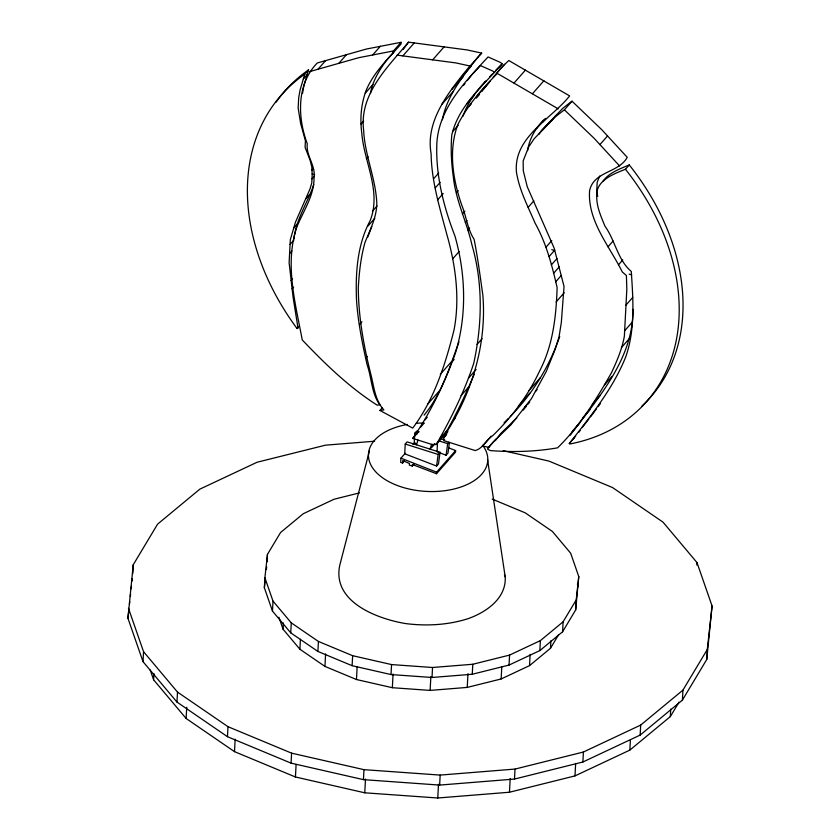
<?xml version="1.0" encoding="UTF-8"?>
<svg xmlns="http://www.w3.org/2000/svg" width="840" height="840" viewBox="0 0 840 840"><rect width="100%" height="100%" fill="white"/><g stroke="black" fill="none" stroke-linecap="round" stroke-linejoin="round"><path stroke-width="1.26" d="M503.213 450.671L548.919 461.087L612.528 487.546L663.023 522.155L696.98 562.558L712.068 605.986L706.755 659.484L682.405 700.109L640.164 735.084L582.887 762.006L514.5 779.058L439.645 785.085L363.447 779.646L291.081 763.14L227.472 736.691L176.978 702.082L143.021 661.678L127.932 618.25L133.245 564.753L157.595 524.129L199.836 489.153L257.113 462.231L325.5 445.169L374.535 441.231M132.783 573.489L133.245 564.753M143.021 661.678L143.546 651.693L128.447 608.265M678.993 702.146L670.331 716.604L629.853 750.099L574.99 775.898L509.471 792.236L437.766 798L364.76 792.803L295.439 776.99L234.507 751.643L186.134 718.484L153.605 679.791L153.93 673.544M176.978 702.082L177.503 692.087L143.546 651.693M186.134 718.484L186.722 707.249M227.472 736.691L227.997 726.695L177.503 692.087M234.507 751.643L235.158 739.158M492.209 499.107L525.231 512.851L552.395 531.457L570.654 553.192L578.771 576.545L575.673 609.934L562.579 631.785L539.857 650.591L509.05 665.07L472.269 674.247L432.022 677.481L391.031 674.562L352.118 665.69L317.909 651.452L290.745 632.846L272.486 611.121L264.369 587.759L264.894 577.773L267.466 554.369L280.56 532.518L303.282 513.712L334.089 499.233L359.457 492.902M267.078 561.855L267.466 554.369M272.486 611.121L273.01 601.125L264.894 577.773M293.937 238.928C295.995 219.503 307.514 202.818 313.793 184.643M558.537 634.851L550.494 648.27L529.547 665.616L501.155 678.962L467.24 687.414L430.132 690.407L392.354 687.708L356.475 679.529L324.944 666.404L299.901 649.247L283.07 629.223L283.395 622.976M290.745 632.846L291.27 622.86L273.01 601.125M291.081 763.14L291.596 753.154L227.997 726.695M299.901 649.247L300.426 639.261M295.439 776.99L296.09 764.505M317.909 651.452L318.433 641.466L291.27 622.86M324.944 666.404L325.594 653.919M352.118 665.69L352.632 655.694L318.433 641.466M356.475 679.529L357.126 667.044M393.372 52.721L393.456 50.946L401.069 42.305L366.461 49.024L317.268 62.979C296.436 84.284 297.486 117.453 307.262 143.714C305.75 155.526 315.882 165.575 314.034 177.755C314.233 195.332 303.629 210.62 297.108 226.37C284.225 263.277 295.375 302.988 302.243 339.927C325.038 363.899 349.167 387.293 377.16 405.153L379.827 404.786C371.343 393.267 371.805 377.947 367.132 364.833C362.271 343.413 357.924 321.752 356.506 299.786C355.467 272.79 357.189 244.85 370.167 220.616C381.675 191.226 364.056 162.183 361.788 133.182C359.846 118.923 361.053 104.297 366.019 90.741C373.485 72.419 388.217 58.684 400.974 44.079L401.069 42.305M363.447 779.646L363.972 769.661L291.596 753.154M364.76 792.803L365.484 779.069M405.248 453.254L400.921 458.157L400.701 462.409L402.633 463.019L404.366 461.055M391.031 674.562L391.556 664.577L352.632 655.694M402.633 463.019L402.759 460.572L409.458 463.502L409.374 465.15L412.293 466.074L414.015 464.111M392.354 687.708L393.068 673.974M405.237 444.045L404.723 453.8L436.58 466.032L438.48 463.869L440.055 452.288L407.138 441.882L405.237 444.045L438.155 454.44L440.055 452.288M412.293 466.074L412.367 464.51L436.506 473.729L455.532 452.13L455.616 450.566L448.487 447.762M419.097 431.855L416.651 431.088L414.75 433.251L414.236 442.995L416.556 443.888M437.577 441.735L437.052 451.763L446.093 455.228L447.993 453.075L449.39 442.774M436.506 473.729L436.59 472.164L455.616 450.566M430.132 690.407L430.857 676.673M432.022 677.481L432.537 667.496L472.794 664.262L509.576 655.085L540.383 640.605L563.105 621.8L576.198 599.949L578.771 576.545M437.766 798L438.491 784.266M439.645 785.085L440.171 775.089L515.025 769.073L583.412 752.021L640.678 725.088L682.931 690.123L707.28 649.499L712.068 605.986M467.24 687.414L467.964 673.68M472.269 674.247L472.794 664.262M495.317 440.664L500.608 433.629L516.799 417.931M527.594 150.644C529.221 139.156 535.353 128.215 543.585 120.089M501.155 678.962L501.806 666.477M509.05 665.07L509.576 655.085M509.471 792.236L510.185 778.501M514.5 779.058L515.025 769.073M529.547 665.616L530.135 654.371M539.857 650.591L540.383 640.605M550.494 648.27L550.883 640.784M562.579 631.785L563.105 621.8M575.673 609.934L576.198 599.949M574.99 775.898L575.642 763.413M582.887 762.006L583.412 752.021M632.929 309.278C633.686 358.459 597.901 398.149 570.297 435.151M629.853 750.099L630.378 740.114M640.164 735.084L640.678 725.088M670.331 716.604L670.719 709.107M682.405 700.109L682.931 690.123M696.843 565.047L696.98 562.558M706.755 659.484L707.28 649.499M127.932 618.25L128.909 609.294M129.476 604.17L129.759 601.608M130.326 596.495L130.599 593.933M131.166 588.808L131.45 586.257M132.017 581.133L132.29 578.571M264.369 587.759L265.083 581.259M266.375 569.551L266.658 566.958M487.536 459.48L505.207 576.839C506.478 598.29 486.423 612.045 468.447 618.555C448.203 625.054 426.762 626.241 405.752 623.595C377.213 618.86 331.695 601.85 339.822 565.047L369.411 451.07M436.58 466.032L438.155 454.44M446.093 455.228L447.668 443.646L448.938 442.207M302.505 93.429L303.944 85.47L308.564 69.877A229.572 171.497 41.4 0 0 276.161 102.144M370.44 93.482C372.53 81.144 379.25 70.361 386.442 60.365M442.418 119.784C446.954 95.056 463.838 75.212 478.832 55.986M458.987 341.901C449.589 367.185 441.63 393.981 424.116 415.149M304.762 74.193L300.132 89.796L298.694 97.745L298.158 108.024L300.647 123.511L305.424 140.826L305.088 147.326L310.023 160.01L311.819 166.908L312.207 174.584L311.766 182.952L309.992 188.969L295.459 222.191L290.325 239.673L289.118 262.658L293.097 297.297L298.022 328.146L297.045 328.534A229.572 171.497 41.4 0 1 304.762 74.193L308.564 69.877M367.616 237.374L371.816 226.538M416.441 444.822L418.026 440.076M431.613 444.37L412.755 438.406C430.784 412.115 444.875 382.788 455.543 352.727C467.03 314.79 465.696 273.956 454.944 235.998C443.468 206.399 435.414 174.51 436.894 142.517C439.299 107.625 465.644 81.197 488.072 56.941L500.493 62.465L502.142 63.861C483.063 85.859 458.787 105.273 451.784 134.946C450.587 148.859 451.343 162.845 453.306 176.652C455.679 200.477 466.851 221.876 471.944 244.944C483.137 283.353 482.213 324.314 473.76 363.153C464.499 391.629 450.986 418.614 436.254 444.591L431.613 444.37L430.028 449.117L434.217 444.37M462.987 116.193C467.576 103.068 475.902 91.56 485.384 81.522M559.713 336.462C549.454 366.45 532.434 393.992 510.195 416.556M599.718 176.053L597.188 182.175L596.778 190.124L597.692 196.497M474.317 374.126C465.224 395.241 455.584 416.168 443.856 435.96L443.069 436.275M538.923 134.327L541.622 130.273L562.968 108.15L571.998 101.189L601.692 129.612L627.249 157.353C618.524 173.156 593.565 171.108 589.575 190.816C587.444 221.193 609.693 246.298 622.293 271.971L626.399 275.489L626.829 289.107L624.372 336.094C622.157 348.968 616.896 361.221 611.331 372.992C596.159 399.588 579.537 426.457 557.582 447.836C535.458 451.7 512.873 452.34 490.507 450.587L487.715 449.306L487.757 448.423L492.996 442.26L510.972 424.757L531.437 398.654L546.315 371.395L554.967 349.839L558.999 337.029L561.33 322.518L564.039 286.44L554.106 248L527.258 186.764L523.299 170.846L523.152 160.923L528.612 147.021L534.009 138.915L555.356 116.792L564.385 109.82L571.998 101.189M379.911 410.445L412.703 428.106C434.259 399.588 445.263 364.518 453.978 330.256C460.12 298.557 455.669 265.451 446.901 234.654C439.834 208.121 431.508 181.409 431.12 153.741C425.25 120.981 448.403 92.579 467.418 68.943L481.677 53.109L467.156 49.938L408.503 42.168C387.408 67.483 359.006 94.395 363.657 130.515C364.833 155.305 375.659 178.196 376.803 203.028C376.824 216.983 370.135 229.688 365.032 242.329C360.812 257.072 359.173 272.465 358.292 287.721C358.459 317.73 364.035 347.529 371.406 376.541C374.105 388.101 375.428 400.774 383.87 409.899L379.911 410.445L382.358 407.663M408.503 42.168L403.19 49.465M603.151 180.968C609.273 172.547 619.983 168.861 629.265 164.934A220.804 164.945 41.4 0 1 641.886 406.088M481.761 91.539L490.34 80.923M578.739 432.369L580.115 430.469M582.173 427.623L588.913 418.897M590.51 416.923L596.568 408.733M598.08 406.686L600.348 403.62M496.388 73.815L500.577 68.282L508.809 60.522L569.646 95.918C550.725 119.574 513.177 137.372 516.464 172.274C519.351 190.302 527.993 206.566 535.101 223.157C546.294 243.243 552.048 265.346 557.12 287.616C556.196 316.092 553.087 344.946 539.784 370.65C528.392 395.126 511.991 416.997 492.65 435.761C486.034 439.95 483.126 448.403 475.219 450.566L443.982 440.695L443.741 437.987L447.731 431.865L447.815 430.259C472.92 390.117 486.769 342.584 482.843 295.103C480.207 276.518 477.74 257.754 474.138 239.379C467.523 229.247 466.421 216.846 462.042 205.916C452.959 180.306 448.098 150.538 457.863 124.478C467.723 105.315 482.213 88.473 497.396 73.479L558.232 108.874M463.407 85.533L464.951 83.57M467.271 80.619L471.902 74.718M523.341 410.046L526.512 406.004M528.097 403.988L529.683 401.961M502.142 63.861L495.842 70.14M625.453 169.26A220.804 164.945 41.4 0 1 569.919 443.982L569.279 443.552C590.363 416.514 612.518 389.413 625.558 357.368C635.355 329.973 633.161 299.964 631.281 271.446C617.715 260.075 615.111 240.146 604.926 226.118C601.188 216.846 596.799 207.459 596.726 197.264C595.014 180.799 613.043 174.216 625.453 169.26L629.265 164.934M573.605 438.617L575.663 436.118M303.324 79.034L307.135 74.718M317.993 69.248L325.605 60.617M338.835 63.336L346.447 54.705M372.719 54.915L380.331 46.274M386.369 60.564L393.981 51.923M365.284 93.156L372.897 84.514M402.854 55.892L414.278 42.934M311.987 178.857L314.265 176.264M361.095 124.016L363.626 121.139M305.897 198.765L309.697 194.45M432.663 59.84L444.077 46.883M293.738 228.049L297.549 223.724M290.073 244.44L293.874 240.125M366.387 158.697L368.078 156.776M289.59 253.585L291.879 250.992M459.606 79.264L471.019 66.308M451.784 89.597L463.207 76.639M441.83 104.38L453.254 91.423M291.039 280.539L292.562 278.817M292.068 288.866L293.591 287.133M479.472 88.305L486.234 80.63M466.683 103.939L474.296 95.298M372.803 210.798L377.024 206M493.185 77.248L504.599 64.291M477.393 95.645L488.817 82.688M468.941 106.481L471.387 103.709M476.28 98.154L479.535 94.448M368.014 226.002L374.776 218.327M453.18 131.008L458.252 125.255M297.045 328.534L298.568 326.812M514.017 83.055L525.431 70.098M433.808 178.573L438.701 173.019M435.278 187.877L440.171 182.322M437.504 199.994L443.216 193.515M532.486 93.702L543.911 80.745M456.582 192.538L458.272 190.628M359.383 324.713L361.925 321.836M536.487 128.583L545.454 118.409M542.661 122.178L545.926 118.482M462.368 214.053L464.909 211.176M542.441 130.179L550.043 121.548M548.615 123.774L556.227 115.143M465.329 222.484L467.019 220.563M467.943 229.982L469.644 228.06M452.582 258.962L459.113 251.559M365.673 358.292L367.374 356.37M528.16 207.312L533.873 200.834M599.918 144.596L607.53 135.954M546.074 247.118L551.786 240.639M440.296 374.336L451.721 361.379M452.466 361.368L454.156 359.447M549.098 256.567L554.799 250.078M477.036 344.474L482.108 338.719M427.781 404.03L439.194 391.072M551.271 264.999L556.983 258.521M553.455 273.441L559.167 266.963M424.746 420.084L427.276 417.207M420.641 427.13L424.022 423.286M412.755 438.406L418.667 431.687M468.52 378.126L476.133 369.485M555.639 281.873L561.341 275.394M412.976 444.433L414.761 442.449M461.066 395.619L468.678 386.978M556.07 301.991L564.228 292.74M453.369 420.263L455.007 418.415M607.992 246.813L613.063 241.059M439.53 438.953L447.143 430.322M436.663 443.888L444.266 435.257M444.181 437.315L446.628 434.532M618.555 264.736L622.776 259.938M529.022 390.579L540.446 377.622M482.202 446.355L491.169 436.17M518.291 406.203L529.704 393.246M535.447 391.545L537.138 389.624M488.281 447.804L495.894 439.163M524.454 407.568L529.526 401.804M625.989 305.067L632.762 297.381M624.645 330.771L632.258 322.13M621.453 347.582L629.066 338.94M604.401 385.004L612.014 376.362M592.326 404.303L599.938 395.661M582.498 418.194L590.1 409.553M572.093 431.634L579.705 422.993M569.279 443.552L574.119 437.987M431.928 446.954L434.973 443.51M489.709 76.808L492.334 73.952M472.92 73.71L480.459 65.583L492.881 71.106L494.529 72.502M504.063 422.804L508.442 418.341M479.546 55.262L481.677 53.109M309.656 71.61L358.848 57.666L393.456 50.946M391.556 664.577L432.537 667.496M363.972 769.661L440.171 775.089M397.089 55.125L455.731 62.895L470.264 66.066M482.906 446.03L489.248 447.479M312.102 173.933L314.601 174.72M551.764 249.669L554.264 250.457M629.16 274.123L631.649 274.911M441.031 438.795L444.696 439.95M414.75 433.251L417.081 433.986M438.753 440.832L447.668 443.646M400.921 458.157L436.59 472.164M564.385 109.82L594.079 138.254L619.637 165.995M577.395 584.073L578.246 586.541M504.42 574.581L505.207 576.839M278.911 617.253L283.07 629.223M150.203 669.995L153.605 679.791M482.695 445.337A59.745 34.188 3 0 1 451.132 489.647A59.745 34.188 3 0 1 372.561 467.838A59.745 34.188 3 0 1 407.453 424.442M416.315 423.318A59.745 34.188 3 0 1 424.053 422.993M312.029 170.447A3.843 1.302 -72.5 0 1 312.711 168.588"/></g></svg>
